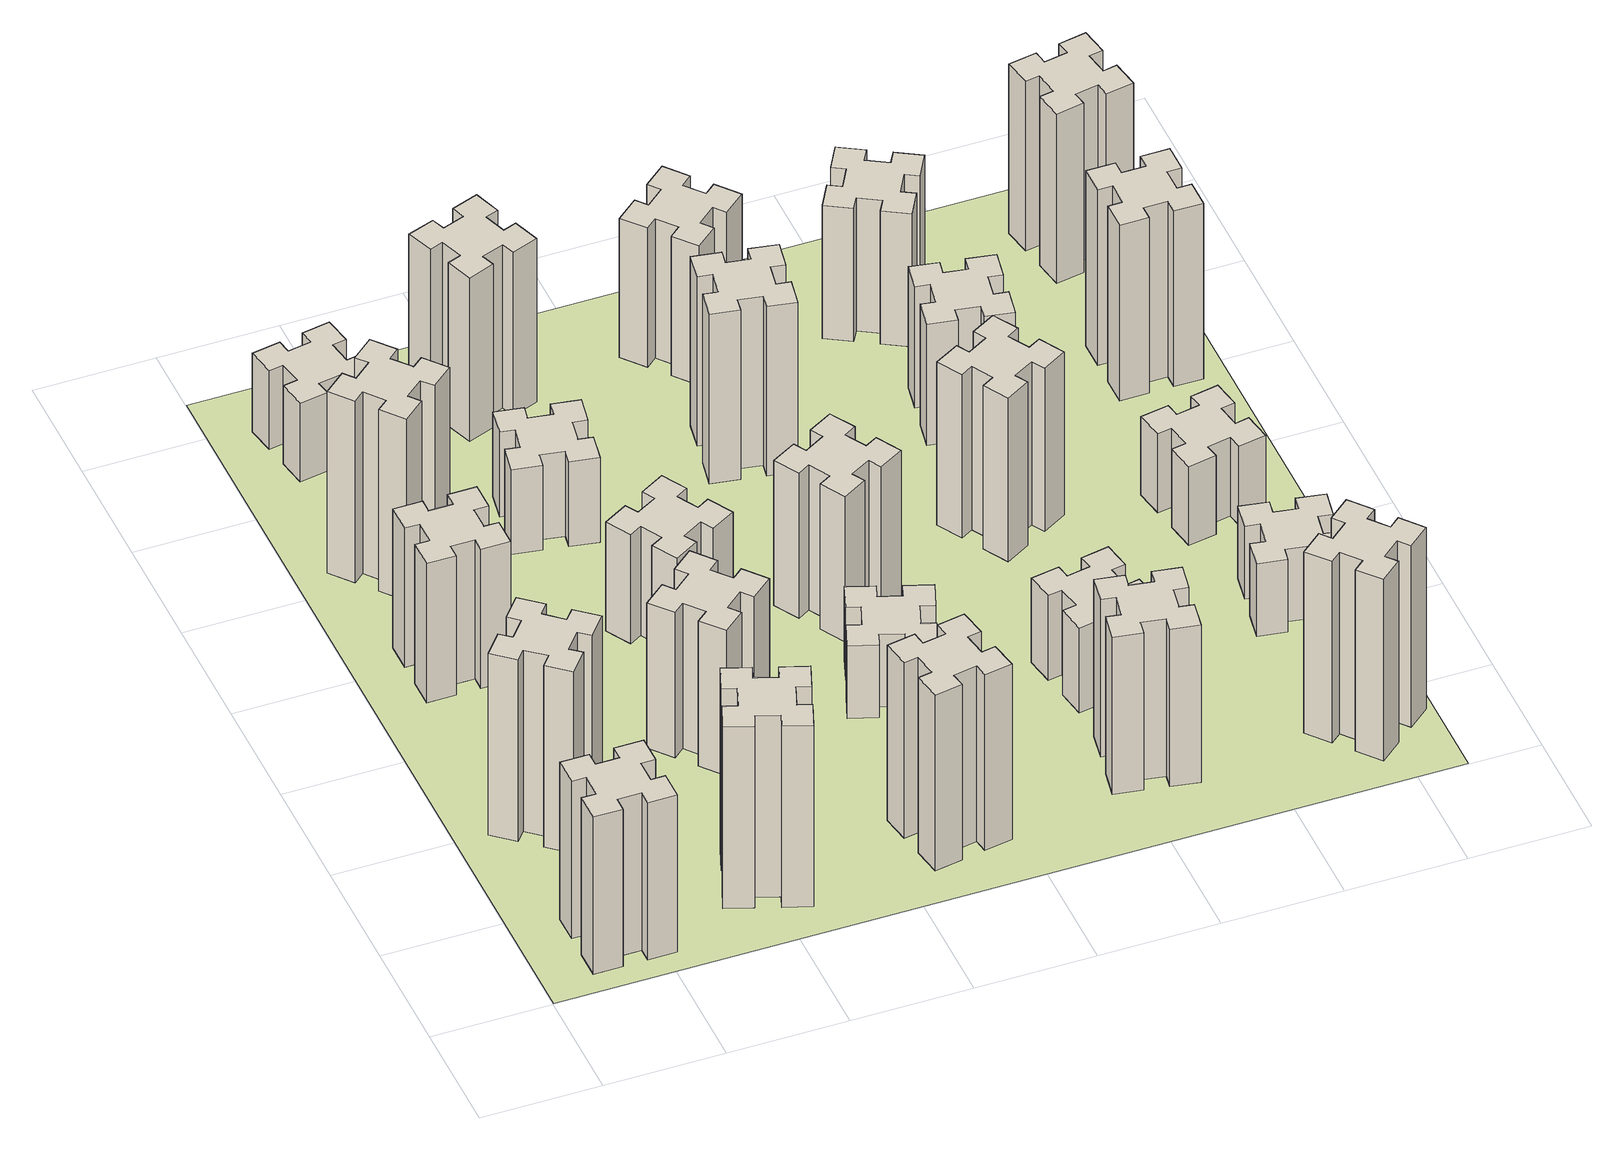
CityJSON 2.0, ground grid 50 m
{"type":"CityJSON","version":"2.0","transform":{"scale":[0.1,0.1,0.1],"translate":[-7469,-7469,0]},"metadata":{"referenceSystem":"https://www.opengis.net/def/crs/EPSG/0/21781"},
"CityObjects":{
"building1":{"type":"Building","attributes":{"class":"1000","function":"1000","usage":"1000","yearOfConstruction":2016,"roofType":"1000","measuredHeight":78,"storeysAboveGround":30,"storeysBelowGround":0},"geometry":[{"type":"Solid","lod":"1","boundaries":[[[[0,1,2,3,4,5,6,7,8,9,10,11,12,13,14,15,16,17,18,19]],[[17,16,20,21]],[[16,15,22,20]],[[15,14,23,22]],[[14,13,24,23]],[[13,12,25,24]],[[12,11,26,25]],[[11,10,27,26]],[[10,9,28,27]],[[9,8,29,28]],[[8,7,30,29]],[[7,6,31,30]],[[6,5,32,31]],[[5,4,33,32]],[[4,3,34,33]],[[3,2,35,34]],[[2,1,36,35]],[[1,0,37,36]],[[0,19,38,37]],[[19,18,39,38]],[[18,17,21,39]],[[24,25,26,27,28,29,30,31,32,33,34,35,36,37,38,39,21,20,22,23]]]]}]},
"building2":{"type":"Building","attributes":{"class":"1000","function":"1000","usage":"1000","yearOfConstruction":2016,"roofType":"1000","measuredHeight":90,"storeysAboveGround":30,"storeysBelowGround":0},"geometry":[{"type":"Solid","lod":"1","boundaries":[[[[40,41,42,43,44,45,46,47,48,49,50,51,52,53,54,55,56,57,58,59]],[[57,56,60,61]],[[56,55,62,60]],[[55,54,63,62]],[[54,53,64,63]],[[53,52,65,64]],[[52,51,66,65]],[[51,50,67,66]],[[50,49,68,67]],[[49,48,69,68]],[[48,47,70,69]],[[47,46,71,70]],[[46,45,72,71]],[[45,44,73,72]],[[44,43,74,73]],[[43,42,75,74]],[[42,41,76,75]],[[41,40,77,76]],[[40,59,78,77]],[[59,58,79,78]],[[58,57,61,79]],[[64,65,66,67,68,69,70,71,72,73,74,75,76,77,78,79,61,60,62,63]]]]}]},
"building3":{"type":"Building","attributes":{"class":"1000","function":"1000","usage":"1000","yearOfConstruction":2016,"roofType":"1000","measuredHeight":69,"storeysAboveGround":30,"storeysBelowGround":0},"geometry":[{"type":"Solid","lod":"1","boundaries":[[[[80,81,82,83,84,85,86,87,88,89,90,91,92,93,94,95,96,97,98,99]],[[97,96,100,101]],[[96,95,102,100]],[[95,94,103,102]],[[94,93,104,103]],[[93,92,105,104]],[[92,91,106,105]],[[91,90,107,106]],[[90,89,108,107]],[[89,88,109,108]],[[88,87,110,109]],[[87,86,111,110]],[[86,85,112,111]],[[85,84,113,112]],[[84,83,114,113]],[[83,82,115,114]],[[82,81,116,115]],[[81,80,117,116]],[[80,99,118,117]],[[99,98,119,118]],[[98,97,101,119]],[[104,105,106,107,108,109,110,111,112,113,114,115,116,117,118,119,101,100,102,103]]]]}]},
"building4":{"type":"Building","attributes":{"class":"1000","function":"1000","usage":"1000","yearOfConstruction":2016,"roofType":"1000","measuredHeight":90,"storeysAboveGround":30,"storeysBelowGround":0},"geometry":[{"type":"Solid","lod":"1","boundaries":[[[[120,121,122,123,124,125,126,127,128,129,130,131,132,133,134,135,136,137,138,139]],[[137,136,140,141]],[[136,135,142,140]],[[135,134,143,142]],[[134,133,144,143]],[[133,132,145,144]],[[132,131,146,145]],[[131,130,147,146]],[[130,129,148,147]],[[129,128,149,148]],[[128,127,150,149]],[[127,126,151,150]],[[126,125,152,151]],[[125,124,153,152]],[[124,123,154,153]],[[123,122,155,154]],[[122,121,156,155]],[[121,120,157,156]],[[120,139,158,157]],[[139,138,159,158]],[[138,137,141,159]],[[144,145,146,147,148,149,150,151,152,153,154,155,156,157,158,159,141,140,142,143]]]]}]},
"building5":{"type":"Building","attributes":{"class":"1000","function":"1000","usage":"1000","yearOfConstruction":2016,"roofType":"1000","measuredHeight":90,"storeysAboveGround":30,"storeysBelowGround":0},"geometry":[{"type":"Solid","lod":"1","boundaries":[[[[160,161,162,163,164,165,166,167,168,169,170,171,172,173,174,175,176,177,178,179]],[[177,176,180,181]],[[176,175,182,180]],[[175,174,183,182]],[[174,173,184,183]],[[173,172,185,184]],[[172,171,186,185]],[[171,170,187,186]],[[170,169,188,187]],[[169,168,189,188]],[[168,167,190,189]],[[167,166,191,190]],[[166,165,192,191]],[[165,164,193,192]],[[164,163,194,193]],[[163,162,195,194]],[[162,161,196,195]],[[161,160,197,196]],[[160,179,198,197]],[[179,178,199,198]],[[178,177,181,199]],[[184,185,186,187,188,189,190,191,192,193,194,195,196,197,198,199,181,180,182,183]]]]}]},
"building6":{"type":"Building","attributes":{"class":"1000","function":"1000","usage":"1000","yearOfConstruction":2016,"roofType":"1000","measuredHeight":39,"storeysAboveGround":30,"storeysBelowGround":0},"geometry":[{"type":"Solid","lod":"1","boundaries":[[[[200,201,202,203,204,205,206,207,208,209,210,211,212,213,214,215,216,217,218,219]],[[217,216,220,221]],[[216,215,222,220]],[[215,214,223,222]],[[214,213,224,223]],[[213,212,225,224]],[[212,211,226,225]],[[211,210,227,226]],[[210,209,228,227]],[[209,208,229,228]],[[208,207,230,229]],[[207,206,231,230]],[[206,205,232,231]],[[205,204,233,232]],[[204,203,234,233]],[[203,202,235,234]],[[202,201,236,235]],[[201,200,237,236]],[[200,219,238,237]],[[219,218,239,238]],[[218,217,221,239]],[[224,225,226,227,228,229,230,231,232,233,234,235,236,237,238,239,221,220,222,223]]]]}]},
"building7":{"type":"Building","attributes":{"class":"1000","function":"1000","usage":"1000","yearOfConstruction":2016,"roofType":"1000","measuredHeight":72,"storeysAboveGround":30,"storeysBelowGround":0},"geometry":[{"type":"Solid","lod":"1","boundaries":[[[[240,241,242,243,244,245,246,247,248,249,250,251,252,253,254,255,256,257,258,259]],[[257,256,260,261]],[[256,255,262,260]],[[255,254,263,262]],[[254,253,264,263]],[[253,252,265,264]],[[252,251,266,265]],[[251,250,267,266]],[[250,249,268,267]],[[249,248,269,268]],[[248,247,270,269]],[[247,246,271,270]],[[246,245,272,271]],[[245,244,273,272]],[[244,243,274,273]],[[243,242,275,274]],[[242,241,276,275]],[[241,240,277,276]],[[240,259,278,277]],[[259,258,279,278]],[[258,257,261,279]],[[264,265,266,267,268,269,270,271,272,273,274,275,276,277,278,279,261,260,262,263]]]]}]},
"building8":{"type":"Building","attributes":{"class":"1000","function":"1000","usage":"1000","yearOfConstruction":2016,"roofType":"1000","measuredHeight":54,"storeysAboveGround":30,"storeysBelowGround":0},"geometry":[{"type":"Solid","lod":"1","boundaries":[[[[280,281,282,283,284,285,286,287,288,289,290,291,292,293,294,295,296,297,298,299]],[[297,296,300,301]],[[296,295,302,300]],[[295,294,303,302]],[[294,293,304,303]],[[293,292,305,304]],[[292,291,306,305]],[[291,290,307,306]],[[290,289,308,307]],[[289,288,309,308]],[[288,287,310,309]],[[287,286,311,310]],[[286,285,312,311]],[[285,284,313,312]],[[284,283,314,313]],[[283,282,315,314]],[[282,281,316,315]],[[281,280,317,316]],[[280,299,318,317]],[[299,298,319,318]],[[298,297,301,319]],[[304,305,306,307,308,309,310,311,312,313,314,315,316,317,318,319,301,300,302,303]]]]}]},
"building9":{"type":"Building","attributes":{"class":"1000","function":"1000","usage":"1000","yearOfConstruction":2016,"roofType":"1000","measuredHeight":42,"storeysAboveGround":30,"storeysBelowGround":0},"geometry":[{"type":"Solid","lod":"1","boundaries":[[[[320,321,322,323,324,325,326,327,328,329,330,331,332,333,334,335,336,337,338,339]],[[337,336,340,341]],[[336,335,342,340]],[[335,334,343,342]],[[334,333,344,343]],[[333,332,345,344]],[[332,331,346,345]],[[331,330,347,346]],[[330,329,348,347]],[[329,328,349,348]],[[328,327,350,349]],[[327,326,351,350]],[[326,325,352,351]],[[325,324,353,352]],[[324,323,354,353]],[[323,322,355,354]],[[322,321,356,355]],[[321,320,357,356]],[[320,339,358,357]],[[339,338,359,358]],[[338,337,341,359]],[[344,345,346,347,348,349,350,351,352,353,354,355,356,357,358,359,341,340,342,343]]]]}]},
"building10":{"type":"Building","attributes":{"class":"1000","function":"1000","usage":"1000","yearOfConstruction":2016,"roofType":"1000","measuredHeight":87,"storeysAboveGround":30,"storeysBelowGround":0},"geometry":[{"type":"Solid","lod":"1","boundaries":[[[[360,361,362,363,364,365,366,367,368,369,370,371,372,373,374,375,376,377,378,379]],[[377,376,380,381]],[[376,375,382,380]],[[375,374,383,382]],[[374,373,384,383]],[[373,372,385,384]],[[372,371,386,385]],[[371,370,387,386]],[[370,369,388,387]],[[369,368,389,388]],[[368,367,390,389]],[[367,366,391,390]],[[366,365,392,391]],[[365,364,393,392]],[[364,363,394,393]],[[363,362,395,394]],[[362,361,396,395]],[[361,360,397,396]],[[360,379,398,397]],[[379,378,399,398]],[[378,377,381,399]],[[384,385,386,387,388,389,390,391,392,393,394,395,396,397,398,399,381,380,382,383]]]]}]},
"building11":{"type":"Building","attributes":{"class":"1000","function":"1000","usage":"1000","yearOfConstruction":2016,"roofType":"1000","measuredHeight":81,"storeysAboveGround":30,"storeysBelowGround":0},"geometry":[{"type":"Solid","lod":"1","boundaries":[[[[400,401,402,403,404,405,406,407,408,409,410,411,412,413,414,415,416,417,418,419]],[[417,416,420,421]],[[416,415,422,420]],[[415,414,423,422]],[[414,413,424,423]],[[413,412,425,424]],[[412,411,426,425]],[[411,410,427,426]],[[410,409,428,427]],[[409,408,429,428]],[[408,407,430,429]],[[407,406,431,430]],[[406,405,432,431]],[[405,404,433,432]],[[404,403,434,433]],[[403,402,435,434]],[[402,401,436,435]],[[401,400,437,436]],[[400,419,438,437]],[[419,418,439,438]],[[418,417,421,439]],[[424,425,426,427,428,429,430,431,432,433,434,435,436,437,438,439,421,420,422,423]]]]}]},
"building12":{"type":"Building","attributes":{"class":"1000","function":"1000","usage":"1000","yearOfConstruction":2016,"roofType":"1000","measuredHeight":36,"storeysAboveGround":30,"storeysBelowGround":0},"geometry":[{"type":"Solid","lod":"1","boundaries":[[[[440,441,442,443,444,445,446,447,448,449,450,451,452,453,454,455,456,457,458,459]],[[457,456,460,461]],[[456,455,462,460]],[[455,454,463,462]],[[454,453,464,463]],[[453,452,465,464]],[[452,451,466,465]],[[451,450,467,466]],[[450,449,468,467]],[[449,448,469,468]],[[448,447,470,469]],[[447,446,471,470]],[[446,445,472,471]],[[445,444,473,472]],[[444,443,474,473]],[[443,442,475,474]],[[442,441,476,475]],[[441,440,477,476]],[[440,459,478,477]],[[459,458,479,478]],[[458,457,461,479]],[[464,465,466,467,468,469,470,471,472,473,474,475,476,477,478,479,461,460,462,463]]]]}]},
"building13":{"type":"Building","attributes":{"class":"1000","function":"1000","usage":"1000","yearOfConstruction":2016,"roofType":"1000","measuredHeight":72,"storeysAboveGround":30,"storeysBelowGround":0},"geometry":[{"type":"Solid","lod":"1","boundaries":[[[[480,481,482,483,484,485,486,487,488,489,490,491,492,493,494,495,496,497,498,499]],[[497,496,500,501]],[[496,495,502,500]],[[495,494,503,502]],[[494,493,504,503]],[[493,492,505,504]],[[492,491,506,505]],[[491,490,507,506]],[[490,489,508,507]],[[489,488,509,508]],[[488,487,510,509]],[[487,486,511,510]],[[486,485,512,511]],[[485,484,513,512]],[[484,483,514,513]],[[483,482,515,514]],[[482,481,516,515]],[[481,480,517,516]],[[480,499,518,517]],[[499,498,519,518]],[[498,497,501,519]],[[504,505,506,507,508,509,510,511,512,513,514,515,516,517,518,519,501,500,502,503]]]]}]},
"building14":{"type":"Building","attributes":{"class":"1000","function":"1000","usage":"1000","yearOfConstruction":2016,"roofType":"1000","measuredHeight":84,"storeysAboveGround":30,"storeysBelowGround":0},"geometry":[{"type":"Solid","lod":"1","boundaries":[[[[520,521,522,523,524,525,526,527,528,529,530,531,532,533,534,535,536,537,538,539]],[[537,536,540,541]],[[536,535,542,540]],[[535,534,543,542]],[[534,533,544,543]],[[533,532,545,544]],[[532,531,546,545]],[[531,530,547,546]],[[530,529,548,547]],[[529,528,549,548]],[[528,527,550,549]],[[527,526,551,550]],[[526,525,552,551]],[[525,524,553,552]],[[524,523,554,553]],[[523,522,555,554]],[[522,521,556,555]],[[521,520,557,556]],[[520,539,558,557]],[[539,538,559,558]],[[538,537,541,559]],[[544,545,546,547,548,549,550,551,552,553,554,555,556,557,558,559,541,540,542,543]]]]}]},
"building15":{"type":"Building","attributes":{"class":"1000","function":"1000","usage":"1000","yearOfConstruction":2016,"roofType":"1000","measuredHeight":78,"storeysAboveGround":30,"storeysBelowGround":0},"geometry":[{"type":"Solid","lod":"1","boundaries":[[[[560,561,562,563,564,565,566,567,568,569,570,571,572,573,574,575,576,577,578,579]],[[577,576,580,581]],[[576,575,582,580]],[[575,574,583,582]],[[574,573,584,583]],[[573,572,585,584]],[[572,571,586,585]],[[571,570,587,586]],[[570,569,588,587]],[[569,568,589,588]],[[568,567,590,589]],[[567,566,591,590]],[[566,565,592,591]],[[565,564,593,592]],[[564,563,594,593]],[[563,562,595,594]],[[562,561,596,595]],[[561,560,597,596]],[[560,579,598,597]],[[579,578,599,598]],[[578,577,581,599]],[[584,585,586,587,588,589,590,591,592,593,594,595,596,597,598,599,581,580,582,583]]]]}]},
"building16":{"type":"Building","attributes":{"class":"1000","function":"1000","usage":"1000","yearOfConstruction":2016,"roofType":"1000","measuredHeight":69,"storeysAboveGround":30,"storeysBelowGround":0},"geometry":[{"type":"Solid","lod":"1","boundaries":[[[[600,601,602,603,604,605,606,607,608,609,610,611,612,613,614,615,616,617,618,619]],[[617,616,620,621]],[[616,615,622,620]],[[615,614,623,622]],[[614,613,624,623]],[[613,612,625,624]],[[612,611,626,625]],[[611,610,627,626]],[[610,609,628,627]],[[609,608,629,628]],[[608,607,630,629]],[[607,606,631,630]],[[606,605,632,631]],[[605,604,633,632]],[[604,603,634,633]],[[603,602,635,634]],[[602,601,636,635]],[[601,600,637,636]],[[600,619,638,637]],[[619,618,639,638]],[[618,617,621,639]],[[624,625,626,627,628,629,630,631,632,633,634,635,636,637,638,639,621,620,622,623]]]]}]},
"building17":{"type":"Building","attributes":{"class":"1000","function":"1000","usage":"1000","yearOfConstruction":2016,"roofType":"1000","measuredHeight":42,"storeysAboveGround":30,"storeysBelowGround":0},"geometry":[{"type":"Solid","lod":"1","boundaries":[[[[640,641,642,643,644,645,646,647,648,649,650,651,652,653,654,655,656,657,658,659]],[[657,656,660,661]],[[656,655,662,660]],[[655,654,663,662]],[[654,653,664,663]],[[653,652,665,664]],[[652,651,666,665]],[[651,650,667,666]],[[650,649,668,667]],[[649,648,669,668]],[[648,647,670,669]],[[647,646,671,670]],[[646,645,672,671]],[[645,644,673,672]],[[644,643,674,673]],[[643,642,675,674]],[[642,641,676,675]],[[641,640,677,676]],[[640,659,678,677]],[[659,658,679,678]],[[658,657,661,679]],[[664,665,666,667,668,669,670,671,672,673,674,675,676,677,678,679,661,660,662,663]]]]}]},
"building18":{"type":"Building","attributes":{"class":"1000","function":"1000","usage":"1000","yearOfConstruction":2016,"roofType":"1000","measuredHeight":81,"storeysAboveGround":30,"storeysBelowGround":0},"geometry":[{"type":"Solid","lod":"1","boundaries":[[[[680,681,682,683,684,685,686,687,688,689,690,691,692,693,694,695,696,697,698,699]],[[697,696,700,701]],[[696,695,702,700]],[[695,694,703,702]],[[694,693,704,703]],[[693,692,705,704]],[[692,691,706,705]],[[691,690,707,706]],[[690,689,708,707]],[[689,688,709,708]],[[688,687,710,709]],[[687,686,711,710]],[[686,685,712,711]],[[685,684,713,712]],[[684,683,714,713]],[[683,682,715,714]],[[682,681,716,715]],[[681,680,717,716]],[[680,699,718,717]],[[699,698,719,718]],[[698,697,701,719]],[[704,705,706,707,708,709,710,711,712,713,714,715,716,717,718,719,701,700,702,703]]]]}]},
"building19":{"type":"Building","attributes":{"class":"1000","function":"1000","usage":"1000","yearOfConstruction":2016,"roofType":"1000","measuredHeight":60,"storeysAboveGround":30,"storeysBelowGround":0},"geometry":[{"type":"Solid","lod":"1","boundaries":[[[[720,721,722,723,724,725,726,727,728,729,730,731,732,733,734,735,736,737,738,739]],[[737,736,740,741]],[[736,735,742,740]],[[735,734,743,742]],[[734,733,744,743]],[[733,732,745,744]],[[732,731,746,745]],[[731,730,747,746]],[[730,729,748,747]],[[729,728,749,748]],[[728,727,750,749]],[[727,726,751,750]],[[726,725,752,751]],[[725,724,753,752]],[[724,723,754,753]],[[723,722,755,754]],[[722,721,756,755]],[[721,720,757,756]],[[720,739,758,757]],[[739,738,759,758]],[[738,737,741,759]],[[744,745,746,747,748,749,750,751,752,753,754,755,756,757,758,759,741,740,742,743]]]]}]},
"building20":{"type":"Building","attributes":{"class":"1000","function":"1000","usage":"1000","yearOfConstruction":2016,"roofType":"1000","measuredHeight":90,"storeysAboveGround":30,"storeysBelowGround":0},"geometry":[{"type":"Solid","lod":"1","boundaries":[[[[760,761,762,763,764,765,766,767,768,769,770,771,772,773,774,775,776,777,778,779]],[[777,776,780,781]],[[776,775,782,780]],[[775,774,783,782]],[[774,773,784,783]],[[773,772,785,784]],[[772,771,786,785]],[[771,770,787,786]],[[770,769,788,787]],[[769,768,789,788]],[[768,767,790,789]],[[767,766,791,790]],[[766,765,792,791]],[[765,764,793,792]],[[764,763,794,793]],[[763,762,795,794]],[[762,761,796,795]],[[761,760,797,796]],[[760,779,798,797]],[[779,778,799,798]],[[778,777,781,799]],[[784,785,786,787,788,789,790,791,792,793,794,795,796,797,798,799,781,780,782,783]]]]}]},
"building21":{"type":"Building","attributes":{"class":"1000","function":"1000","usage":"1000","yearOfConstruction":2016,"roofType":"1000","measuredHeight":66,"storeysAboveGround":30,"storeysBelowGround":0},"geometry":[{"type":"Solid","lod":"1","boundaries":[[[[800,801,802,803,804,805,806,807,808,809,810,811,812,813,814,815,816,817,818,819]],[[817,816,820,821]],[[816,815,822,820]],[[815,814,823,822]],[[814,813,824,823]],[[813,812,825,824]],[[812,811,826,825]],[[811,810,827,826]],[[810,809,828,827]],[[809,808,829,828]],[[808,807,830,829]],[[807,806,831,830]],[[806,805,832,831]],[[805,804,833,832]],[[804,803,834,833]],[[803,802,835,834]],[[802,801,836,835]],[[801,800,837,836]],[[800,819,838,837]],[[819,818,839,838]],[[818,817,821,839]],[[824,825,826,827,828,829,830,831,832,833,834,835,836,837,838,839,821,820,822,823]]]]}]},
"building22":{"type":"Building","attributes":{"class":"1000","function":"1000","usage":"1000","yearOfConstruction":2016,"roofType":"1000","measuredHeight":36,"storeysAboveGround":30,"storeysBelowGround":0},"geometry":[{"type":"Solid","lod":"1","boundaries":[[[[840,841,842,843,844,845,846,847,848,849,850,851,852,853,854,855,856,857,858,859]],[[857,856,860,861]],[[856,855,862,860]],[[855,854,863,862]],[[854,853,864,863]],[[853,852,865,864]],[[852,851,866,865]],[[851,850,867,866]],[[850,849,868,867]],[[849,848,869,868]],[[848,847,870,869]],[[847,846,871,870]],[[846,845,872,871]],[[845,844,873,872]],[[844,843,874,873]],[[843,842,875,874]],[[842,841,876,875]],[[841,840,877,876]],[[840,859,878,877]],[[859,858,879,878]],[[858,857,861,879]],[[864,865,866,867,868,869,870,871,872,873,874,875,876,877,878,879,861,860,862,863]]]]}]},
"building23":{"type":"Building","attributes":{"class":"1000","function":"1000","usage":"1000","yearOfConstruction":2016,"roofType":"1000","measuredHeight":39,"storeysAboveGround":30,"storeysBelowGround":0},"geometry":[{"type":"Solid","lod":"1","boundaries":[[[[880,881,882,883,884,885,886,887,888,889,890,891,892,893,894,895,896,897,898,899]],[[897,896,900,901]],[[896,895,902,900]],[[895,894,903,902]],[[894,893,904,903]],[[893,892,905,904]],[[892,891,906,905]],[[891,890,907,906]],[[890,889,908,907]],[[889,888,909,908]],[[888,887,910,909]],[[887,886,911,910]],[[886,885,912,911]],[[885,884,913,912]],[[884,883,914,913]],[[883,882,915,914]],[[882,881,916,915]],[[881,880,917,916]],[[880,899,918,917]],[[899,898,919,918]],[[898,897,901,919]],[[904,905,906,907,908,909,910,911,912,913,914,915,916,917,918,919,901,900,902,903]]]]}]},
"building24":{"type":"Building","attributes":{"class":"1000","function":"1000","usage":"1000","yearOfConstruction":2016,"roofType":"1000","measuredHeight":87,"storeysAboveGround":30,"storeysBelowGround":0},"geometry":[{"type":"Solid","lod":"1","boundaries":[[[[920,921,922,923,924,925,926,927,928,929,930,931,932,933,934,935,936,937,938,939]],[[937,936,940,941]],[[936,935,942,940]],[[935,934,943,942]],[[934,933,944,943]],[[933,932,945,944]],[[932,931,946,945]],[[931,930,947,946]],[[930,929,948,947]],[[929,928,949,948]],[[928,927,950,949]],[[927,926,951,950]],[[926,925,952,951]],[[925,924,953,952]],[[924,923,954,953]],[[923,922,955,954]],[[922,921,956,955]],[[921,920,957,956]],[[920,939,958,957]],[[939,938,959,958]],[[938,937,941,959]],[[944,945,946,947,948,949,950,951,952,953,954,955,956,957,958,959,941,940,942,943]]]]}]},
"building25":{"type":"Building","attributes":{"class":"1000","function":"1000","usage":"1000","yearOfConstruction":2016,"roofType":"1000","measuredHeight":84,"storeysAboveGround":30,"storeysBelowGround":0},"geometry":[{"type":"Solid","lod":"1","boundaries":[[[[960,961,962,963,964,965,966,967,968,969,970,971,972,973,974,975,976,977,978,979]],[[977,976,980,981]],[[976,975,982,980]],[[975,974,983,982]],[[974,973,984,983]],[[973,972,985,984]],[[972,971,986,985]],[[971,970,987,986]],[[970,969,988,987]],[[969,968,989,988]],[[968,967,990,989]],[[967,966,991,990]],[[966,965,992,991]],[[965,964,993,992]],[[964,963,994,993]],[[963,962,995,994]],[[962,961,996,995]],[[961,960,997,996]],[[960,979,998,997]],[[979,978,999,998]],[[978,977,981,999]],[[984,985,986,987,988,989,990,991,992,993,994,995,996,997,998,999,981,980,982,983]]]]}]},
"landuse1":{"type":"LandUse","attributes":{"name":"plot1","function":"1010"},"geometry":[{"type":"MultiSurface","lod":"1","boundaries":[[[1000,1001,1002,1003]]]}]}
},
"vertices":[
[265,325,0],[265,225,0],[205,225,0],[205,105,0],[325,105,0],[325,165,0],[425,165,0],[425,105,0],[545,105,0],[545,225,0],[485,225,0],[485,325,0],[545,325,0],[545,445,0],[425,445,0],[425,385,0],[325,385,0],[325,445,0],[205,445,0],[205,325,0],[325,385,780],[325,445,780],[425,385,780],[425,445,780],[545,445,780],[545,325,780],[485,325,780],[485,225,780],[545,225,780],[545,105,780],[425,105,780],[425,165,780],[325,165,780],[325,105,780],[205,105,780],[205,225,780],[265,225,780],[265,325,780],[205,325,780],[205,445,780],
[484,1067,0],[408,1132,0],[446,1178,0],[354,1255,0],[277,1163,0],[323,1124,0],[259,1048,0],[213,1086,0],[136,994,0],[228,917,0],[266,963,0],[343,899,0],[304,853,0],[396,776,0],[473,868,0],[427,906,0],[492,983,0],[538,944,0],[615,1036,0],[523,1113,0],[492,983,900],[538,944,900],[427,906,900],[473,868,900],[396,776,900],[304,853,900],[343,899,900],[266,963,900],[228,917,900],[136,994,900],[213,1086,900],[259,1048,900],[323,1124,900],[277,1163,900],[354,1255,900],[446,1178,900],[408,1132,900],[484,1067,900],[523,1113,900],[615,1036,900],
[425,2065,0],[325,2065,0],[325,2125,0],[205,2125,0],[205,2005,0],[265,2005,0],[265,1905,0],[205,1905,0],[205,1785,0],[325,1785,0],[325,1845,0],[425,1845,0],[425,1785,0],[545,1785,0],[545,1905,0],[485,1905,0],[485,2005,0],[545,2005,0],[545,2125,0],[425,2125,0],[485,2005,690],[545,2005,690],[485,1905,690],[545,1905,690],[545,1785,690],[425,1785,690],[425,1845,690],[325,1845,690],[325,1785,690],[205,1785,690],[205,1905,690],[265,1905,690],[265,2005,690],[205,2005,690],[205,2125,690],[325,2125,690],[325,2065,690],[425,2065,690],[425,2125,690],[545,2125,690],
[929,460,0],[895,366,0],[839,387,0],[797,274,0],[910,233,0],[931,289,0],[1025,255,0],[1004,199,0],[1117,157,0],[1158,270,0],[1102,291,0],[1136,385,0],[1192,364,0],[1233,477,0],[1120,518,0],[1100,462,0],[1006,496,0],[1027,552,0],[914,593,0],[873,480,0],[1006,496,900],[1027,552,900],[1100,462,900],[1120,518,900],[1233,477,900],[1192,364,900],[1136,385,900],[1102,291,900],[1158,270,900],[1117,157,900],[1004,199,900],[1025,255,900],[931,289,900],[910,233,900],[797,274,900],[839,387,900],[895,366,900],[929,460,900],[873,480,900],[914,593,900],
[492,2628,0],[427,2704,0],[473,2743,0],[396,2835,0],[304,2758,0],[343,2712,0],[266,2647,0],[228,2693,0],[136,2616,0],[213,2524,0],[259,2563,0],[323,2486,0],[277,2448,0],[354,2356,0],[446,2433,0],[408,2479,0],[484,2543,0],[523,2497,0],[615,2574,0],[538,2666,0],[484,2543,900],[523,2497,900],[408,2479,900],[446,2433,900],[354,2356,900],[277,2448,900],[323,2486,900],[259,2563,900],[213,2524,900],[136,2616,900],[228,2693,900],[266,2647,900],[343,2712,900],[304,2758,900],[396,2835,900],[473,2743,900],[427,2704,900],[492,2628,900],[538,2666,900],[615,2574,900],
[492,3305,0],[475,3404,0],[534,3414,0],[513,3532,0],[395,3511,0],[405,3452,0],[307,3435,0],[297,3494,0],[178,3473,0],[199,3355,0],[258,3365,0],[276,3267,0],[217,3257,0],[237,3138,0],[356,3159,0],[345,3218,0],[444,3236,0],[454,3177,0],[572,3197,0],[551,3316,0],[444,3236,390],[454,3177,390],[345,3218,390],[356,3159,390],[237,3138,390],[217,3257,390],[276,3267,390],[258,3365,390],[199,3355,390],[178,3473,390],[297,3494,390],[307,3435,390],[405,3452,390],[395,3511,390],[513,3532,390],[534,3414,390],[475,3404,390],[492,3305,390],[551,3316,390],[572,3197,390],
[1083,1332,0],[1006,1267,0],[968,1313,0],[876,1236,0],[953,1144,0],[999,1183,0],[1063,1106,0],[1017,1068,0],[1094,976,0],[1186,1053,0],[1148,1099,0],[1224,1163,0],[1263,1117,0],[1355,1194,0],[1278,1286,0],[1232,1248,0],[1167,1324,0],[1213,1363,0],[1136,1455,0],[1044,1378,0],[1167,1324,720],[1213,1363,720],[1232,1248,720],[1278,1286,720],[1355,1194,720],[1263,1117,720],[1224,1163,720],[1148,1099,720],[1186,1053,720],[1094,976,720],[1017,1068,720],[1063,1106,720],[999,1183,720],[953,1144,720],[876,1236,720],[968,1313,720],[1006,1267,720],[1083,1332,720],[1044,1378,720],[1136,1455,720],
[1336,1867,0],[1286,1954,0],[1338,1984,0],[1278,2088,0],[1174,2028,0],[1204,1976,0],[1117,1926,0],[1087,1978,0],[983,1918,0],[1043,1814,0],[1095,1844,0],[1145,1757,0],[1093,1727,0],[1153,1623,0],[1257,1683,0],[1227,1735,0],[1314,1785,0],[1344,1733,0],[1448,1793,0],[1388,1897,0],[1314,1785,540],[1344,1733,540],[1227,1735,540],[1257,1683,540],[1153,1623,540],[1093,1727,540],[1145,1757,540],[1095,1844,540],[1043,1814,540],[983,1918,540],[1087,1978,540],[1117,1926,540],[1204,1976,540],[1174,2028,540],[1278,2088,540],[1338,1984,540],[1286,1954,540],[1336,1867,540],[1388,1897,540],[1448,1793,540],
[1115,2527,0],[1132,2625,0],[1191,2615,0],[1212,2733,0],[1094,2754,0],[1084,2695,0],[985,2712,0],[996,2771,0],[877,2792,0],[857,2674,0],[916,2664,0],[898,2565,0],[839,2576,0],[818,2457,0],[937,2437,0],[947,2496,0],[1045,2478,0],[1035,2419,0],[1153,2398,0],[1174,2517,0],[1045,2478,420],[1035,2419,420],[947,2496,420],[937,2437,420],[818,2457,420],[839,2576,420],[898,2565,420],[916,2664,420],[857,2674,420],[877,2792,420],[996,2771,420],[985,2712,420],[1084,2695,420],[1094,2754,420],[1212,2733,420],[1191,2615,420],[1132,2625,420],[1115,2527,420],[1174,2517,420],[1153,2398,420],
[1785,492,0],[1687,475,0],[1677,534,0],[1558,513,0],[1579,395,0],[1638,405,0],[1656,307,0],[1597,297,0],[1617,178,0],[1736,199,0],[1725,258,0],[1824,276,0],[1834,217,0],[1952,237,0],[1931,356,0],[1872,345,0],[1855,444,0],[1914,454,0],[1893,572,0],[1775,551,0],[1855,444,870],[1914,454,870],[1872,345,870],[1931,356,870],[1952,237,870],[1834,217,870],[1824,276,870],[1725,258,870],[1736,199,870],[1617,178,870],[1597,297,870],[1656,307,870],[1638,405,870],[1579,395,870],[1558,513,870],[1677,534,870],[1687,475,870],[1785,492,870],[1775,551,870],[1893,572,870],
[1006,3215,0],[1100,3249,0],[1120,3193,0],[1233,3234,0],[1192,3347,0],[1136,3326,0],[1102,3420,0],[1158,3440,0],[1117,3553,0],[1004,3512,0],[1025,3456,0],[931,3422,0],[910,3478,0],[797,3437,0],[839,3324,0],[895,3345,0],[929,3251,0],[873,3230,0],[914,3117,0],[1027,3159,0],[929,3251,810],[873,3230,810],[895,3345,810],[839,3324,810],[797,3437,810],[910,3478,810],[931,3422,810],[1025,3456,810],[1004,3512,810],[1117,3553,810],[1158,3440,810],[1102,3420,810],[1136,3326,810],[1192,3347,810],[1233,3234,810],[1120,3193,810],[1100,3249,810],[1006,3215,810],[1027,3159,810],[914,3117,810],
[1771,1129,0],[1865,1095,0],[1844,1039,0],[1957,997,0],[1998,1110,0],[1942,1131,0],[1976,1225,0],[2032,1204,0],[2073,1317,0],[1960,1358,0],[1940,1302,0],[1846,1336,0],[1867,1392,0],[1754,1433,0],[1713,1320,0],[1769,1300,0],[1735,1206,0],[1679,1227,0],[1637,1114,0],[1750,1073,0],[1735,1206,360],[1679,1227,360],[1769,1300,360],[1713,1320,360],[1754,1433,360],[1867,1392,360],[1846,1336,360],[1940,1302,360],[1960,1358,360],[2073,1317,360],[2032,1204,360],[1976,1225,360],[1942,1131,360],[1998,1110,360],[1957,997,360],[1844,1039,360],[1865,1095,360],[1771,1129,360],[1750,1073,360],[1637,1114,360],
[1976,1767,0],[1926,1854,0],[1978,1884,0],[1918,1988,0],[1814,1928,0],[1844,1876,0],[1757,1826,0],[1727,1878,0],[1623,1818,0],[1683,1714,0],[1735,1744,0],[1785,1657,0],[1733,1627,0],[1793,1523,0],[1897,1583,0],[1867,1635,0],[1954,1685,0],[1984,1633,0],[2088,1693,0],[2028,1797,0],[1954,1685,720],[1984,1633,720],[1867,1635,720],[1897,1583,720],[1793,1523,720],[1733,1627,720],[1785,1657,720],[1735,1744,720],[1683,1714,720],[1623,1818,720],[1727,1878,720],[1757,1826,720],[1844,1876,720],[1814,1928,720],[1918,1988,720],[1978,1884,720],[1926,1854,720],[1976,1767,720],[2028,1797,720],[2088,1693,720],
[1756,2764,0],[1738,2665,0],[1679,2676,0],[1658,2557,0],[1777,2537,0],[1787,2596,0],[1885,2578,0],[1875,2519,0],[1993,2498,0],[2014,2617,0],[1955,2627,0],[1972,2725,0],[2031,2715,0],[2052,2833,0],[1934,2854,0],[1924,2795,0],[1825,2812,0],[1836,2871,0],[1717,2892,0],[1697,2774,0],[1825,2812,840],[1836,2871,840],[1924,2795,840],[1934,2854,840],[2052,2833,840],[2031,2715,840],[1972,2725,840],[1955,2627,840],[2014,2617,840],[1993,2498,840],[1875,2519,840],[1885,2578,840],[1787,2596,840],[1777,2537,840],[1658,2557,840],[1679,2676,840],[1738,2665,840],[1756,2764,840],[1697,2774,840],[1717,2892,840],
[2496,544,0],[2478,445,0],[2419,456,0],[2398,337,0],[2517,317,0],[2527,376,0],[2625,358,0],[2615,299,0],[2733,278,0],[2754,397,0],[2695,407,0],[2712,505,0],[2771,495,0],[2792,613,0],[2674,634,0],[2664,575,0],[2565,592,0],[2576,651,0],[2457,672,0],[2437,554,0],[2565,592,780],[2576,651,780],[2664,575,780],[2674,634,780],[2792,613,780],[2771,495,780],[2712,505,780],[2695,407,780],[2754,397,780],[2733,278,780],[2615,299,780],[2625,358,780],[2527,376,780],[2517,317,780],[2398,337,780],[2419,456,780],[2478,445,780],[2496,544,780],[2437,554,780],[2457,672,780],
[1888,3219,0],[1964,3283,0],[2003,3237,0],[2095,3314,0],[2018,3406,0],[1972,3368,0],[1907,3444,0],[1953,3483,0],[1876,3575,0],[1784,3498,0],[1823,3452,0],[1746,3387,0],[1708,3433,0],[1616,3356,0],[1693,3264,0],[1739,3303,0],[1803,3226,0],[1757,3188,0],[1834,3096,0],[1926,3173,0],[1803,3226,690],[1757,3188,690],[1739,3303,690],[1693,3264,690],[1616,3356,690],[1708,3433,690],[1746,3387,690],[1823,3452,690],[1784,3498,690],[1876,3575,690],[1953,3483,690],[1907,3444,690],[1972,3368,690],[2018,3406,690],[2095,3314,690],[2003,3237,690],[1964,3283,690],[1888,3219,690],[1926,3173,690],[1834,3096,690],
[2625,1132,0],[2527,1115,0],[2517,1174,0],[2398,1153,0],[2419,1035,0],[2478,1045,0],[2496,947,0],[2437,937,0],[2457,818,0],[2576,839,0],[2565,898,0],[2664,916,0],[2674,857,0],[2792,877,0],[2771,996,0],[2712,985,0],[2695,1084,0],[2754,1094,0],[2733,1212,0],[2615,1191,0],[2695,1084,420],[2754,1094,420],[2712,985,420],[2771,996,420],[2792,877,420],[2674,857,420],[2664,916,420],[2565,898,420],[2576,839,420],[2457,818,420],[2437,937,420],[2496,947,420],[2478,1045,420],[2419,1035,420],[2398,1153,420],[2517,1174,420],[2527,1115,420],[2625,1132,420],[2615,1191,420],[2733,1212,420],
[2716,1967,0],[2666,2054,0],[2718,2084,0],[2658,2188,0],[2554,2128,0],[2584,2076,0],[2497,2026,0],[2467,2078,0],[2363,2018,0],[2423,1914,0],[2475,1944,0],[2525,1857,0],[2473,1827,0],[2533,1723,0],[2637,1783,0],[2607,1835,0],[2694,1885,0],[2724,1833,0],[2828,1893,0],[2768,1997,0],[2694,1885,810],[2724,1833,810],[2607,1835,810],[2637,1783,810],[2533,1723,810],[2473,1827,810],[2525,1857,810],[2475,1944,810],[2423,1914,810],[2363,2018,810],[2467,2078,810],[2497,2026,810],[2584,2076,810],[2554,2128,810],[2658,2188,810],[2718,2084,810],[2666,2054,810],[2716,1967,810],[2768,1997,810],[2828,1893,810],
[2596,2664,0],[2578,2565,0],[2519,2576,0],[2498,2457,0],[2617,2437,0],[2627,2496,0],[2725,2478,0],[2715,2419,0],[2833,2398,0],[2854,2517,0],[2795,2527,0],[2812,2625,0],[2871,2615,0],[2892,2733,0],[2774,2754,0],[2764,2695,0],[2665,2712,0],[2676,2771,0],[2557,2792,0],[2537,2674,0],[2665,2712,600],[2676,2771,600],[2764,2695,600],[2774,2754,600],[2892,2733,600],[2871,2615,600],[2812,2625,600],[2795,2527,600],[2854,2517,600],[2833,2398,600],[2715,2419,600],[2725,2478,600],[2627,2496,600],[2617,2437,600],[2498,2457,600],[2519,2576,600],[2578,2565,600],[2596,2664,600],[2537,2674,600],[2557,2792,600],
[3468,259,0],[3544,323,0],[3583,277,0],[3675,354,0],[3598,446,0],[3552,408,0],[3487,484,0],[3533,523,0],[3456,615,0],[3364,538,0],[3403,492,0],[3326,427,0],[3288,473,0],[3196,396,0],[3273,304,0],[3319,343,0],[3383,266,0],[3337,228,0],[3414,136,0],[3506,213,0],[3383,266,900],[3337,228,900],[3319,343,900],[3273,304,900],[3196,396,900],[3288,473,900],[3326,427,900],[3403,492,900],[3364,538,900],[3456,615,900],[3533,523,900],[3487,484,900],[3552,408,900],[3598,446,900],[3675,354,900],[3583,277,900],[3544,323,900],[3468,259,900],[3506,213,900],[3414,136,900],
[2694,3306,0],[2607,3356,0],[2637,3408,0],[2533,3468,0],[2473,3364,0],[2525,3334,0],[2475,3247,0],[2423,3277,0],[2363,3173,0],[2467,3113,0],[2497,3165,0],[2584,3115,0],[2554,3063,0],[2658,3003,0],[2718,3107,0],[2666,3137,0],[2716,3224,0],[2768,3194,0],[2828,3298,0],[2724,3358,0],[2716,3224,660],[2768,3194,660],[2666,3137,660],[2718,3107,660],[2658,3003,660],[2554,3063,660],[2584,3115,660],[2497,3165,660],[2467,3113,660],[2363,3173,660],[2423,3277,660],[2475,3247,660],[2525,3334,660],[2473,3364,660],[2533,3468,660],[2637,3408,660],[2607,3356,660],[2694,3306,660],[2724,3358,660],[2828,3298,660],
[3367,1016,0],[3465,998,0],[3455,939,0],[3573,918,0],[3594,1037,0],[3535,1047,0],[3552,1145,0],[3611,1135,0],[3632,1253,0],[3514,1274,0],[3504,1215,0],[3405,1232,0],[3416,1291,0],[3297,1312,0],[3277,1194,0],[3336,1184,0],[3318,1085,0],[3259,1096,0],[3238,977,0],[3357,957,0],[3318,1085,360],[3259,1096,360],[3336,1184,360],[3277,1194,360],[3297,1312,360],[3416,1291,360],[3405,1232,360],[3504,1215,360],[3514,1274,360],[3632,1253,360],[3611,1135,360],[3552,1145,360],[3535,1047,360],[3594,1037,360],[3573,918,360],[3455,939,360],[3465,998,360],[3367,1016,360],[3357,957,360],[3238,977,360],
[3365,1872,0],[3267,1855,0],[3257,1914,0],[3138,1893,0],[3159,1775,0],[3218,1785,0],[3236,1687,0],[3177,1677,0],[3197,1558,0],[3316,1579,0],[3305,1638,0],[3404,1656,0],[3414,1597,0],[3532,1617,0],[3511,1736,0],[3452,1725,0],[3435,1824,0],[3494,1834,0],[3473,1952,0],[3355,1931,0],[3435,1824,390],[3494,1834,390],[3452,1725,390],[3511,1736,390],[3532,1617,390],[3414,1597,390],[3404,1656,390],[3305,1638,390],[3316,1579,390],[3197,1558,390],[3177,1677,390],[3236,1687,390],[3218,1785,390],[3159,1775,390],[3138,1893,390],[3257,1914,390],[3267,1855,390],[3365,1872,390],[3355,1931,390],[3473,1952,390],
[3485,2705,0],[3385,2705,0],[3385,2765,0],[3265,2765,0],[3265,2645,0],[3325,2645,0],[3325,2545,0],[3265,2545,0],[3265,2425,0],[3385,2425,0],[3385,2485,0],[3485,2485,0],[3485,2425,0],[3605,2425,0],[3605,2545,0],[3545,2545,0],[3545,2645,0],[3605,2645,0],[3605,2765,0],[3485,2765,0],[3545,2645,870],[3605,2645,870],[3545,2545,870],[3605,2545,870],[3605,2425,870],[3485,2425,870],[3485,2485,870],[3385,2485,870],[3385,2425,870],[3265,2425,870],[3265,2545,870],[3325,2545,870],[3325,2645,870],[3265,2645,870],[3265,2765,870],[3385,2765,870],[3385,2705,870],[3485,2705,870],[3485,2765,870],[3605,2765,870],
[3552,3305,0],[3535,3404,0],[3594,3414,0],[3573,3532,0],[3455,3511,0],[3465,3452,0],[3367,3435,0],[3357,3494,0],[3238,3473,0],[3259,3355,0],[3318,3365,0],[3336,3267,0],[3277,3257,0],[3297,3138,0],[3416,3159,0],[3405,3218,0],[3504,3236,0],[3514,3177,0],[3632,3197,0],[3611,3316,0],[3504,3236,840],[3514,3177,840],[3405,3218,840],[3416,3159,840],[3297,3138,840],[3277,3257,840],[3336,3267,840],[3318,3365,840],[3259,3355,840],[3238,3473,840],[3357,3494,840],[3367,3435,840],[3465,3452,840],[3455,3511,840],[3573,3532,840],[3594,3414,840],[3535,3404,840],[3552,3305,840],[3611,3316,840],[3632,3197,840],
[5,3705,0],[3705,3705,0],[3705,5,0],[5,5,0]
]}
